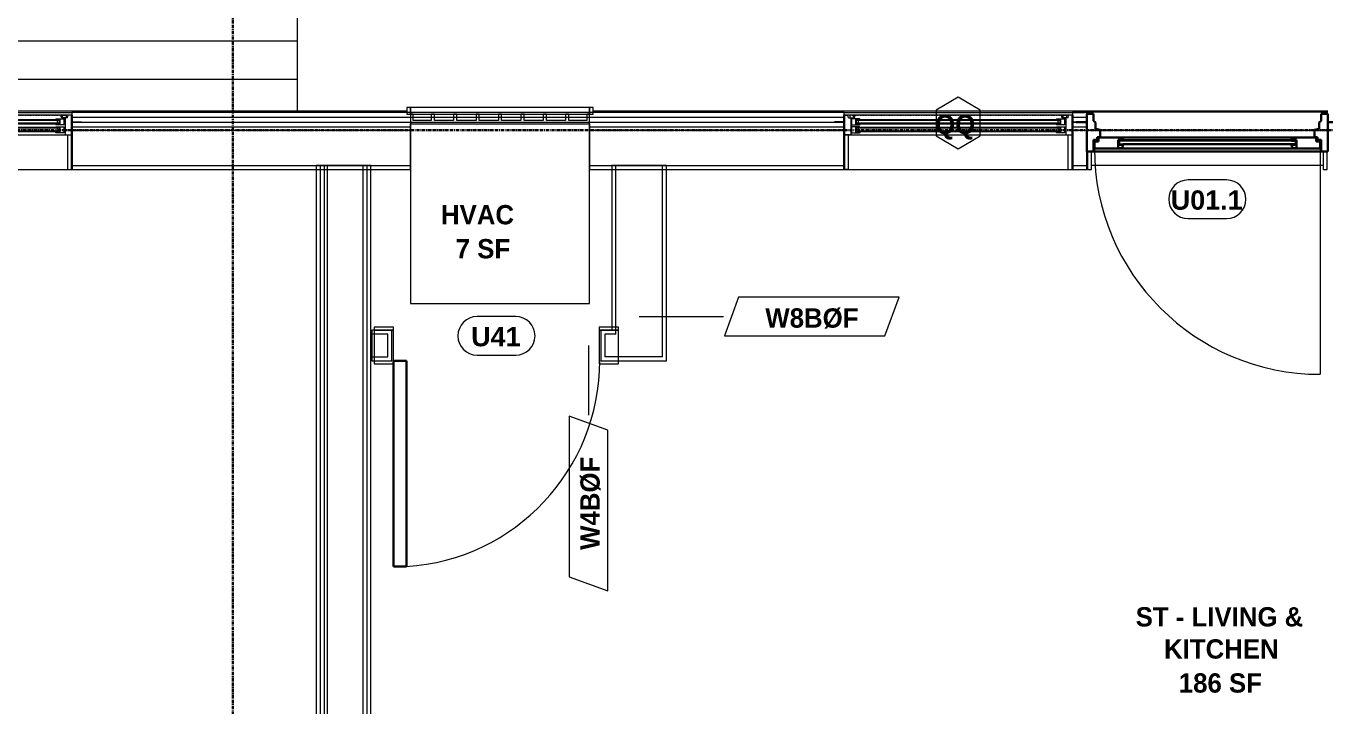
# Model space of a CAD drawing. Header units: inches. Extents: x -4058 to -1781, y 9814 to 12264.
# Drawn here: x -3186.5 to -2984.4, y 11997.6 to 12103.4 of the extents above; entities that cross this region are included whole.
import ezdxf

# ---------------------------------------------------------------- set-up
doc = ezdxf.new("R2010")
doc.units = ezdxf.units.IN
doc.header["$MEASUREMENT"] = 0
doc.linetypes.add('Dash', pattern=[0.25, 0.125, -0.125])
doc.linetypes.add('Grid Line 1_2_', pattern=[0.875, 0.5, -0.125, 0.125, -0.125])
for name, color, linetype, lineweight in [('0-1', 7, 'Continuous', 5), ('0-2', 7, 'Continuous', 9), ('A-AREA-IDEN', 2, 'Continuous', 9), ('A-DETL-GENF-HDLN-1', 7, 'Dash', 9), ('A-DETL-GENF-HDLN-2', 1, 'Continuous', 18), ('A-DOOR-1', 7, 'Continuous', 9), ('A-DOOR-2', 10, 'Continuous', 30), ('A-DOOR-3', 31, 'Continuous', 9), ('A-DOOR-4', 31, 'Continuous', 30), ('A-DOOR-FRAM-1', 7, 'Continuous', 9), ('A-DOOR-FRAM-2', 10, 'Continuous', 30), ('A-DOOR-GLAZ-1', 7, 'Continuous', 9), ('A-DOOR-IDEN', 31, 'Continuous', 9), ('A-FLOR-1', 7, 'Continuous', 9), ('A-FLOR-2', 192, 'Continuous', 9), ('A-GENM-1', 7, 'Continuous', 9), ('A-GLAZ', 151, 'Continuous', 18), ('A-GLAZ-1', 10, 'Continuous', 30), ('A-GLAZ-2', 7, 'Continuous', 9), ('A-GLAZ-IDEN', 152, 'Continuous', 9), ('A-WALL', 113, 'Continuous', 18), ('A-WALL-1', 7, 'Continuous', 9), ('A-WALL-2', 250, 'Continuous', 18), ('A-WALL-3', 113, 'Continuous', 9), ('A-WALL-IDEN', 211, 'Continuous', 9), ('I-WALL-1', 7, 'Continuous', 9), ('I-WALL-2', 2, 'Continuous', 9), ('S-FNDN-1', 7, 'Continuous', 9), ('S-GRID-1', 1, 'Grid Line 1_2_', 30)]:
    doc.layers.add(name, color=color, linetype=linetype, lineweight=lineweight)
doc.styles.add('Arial_B', font='arialbd.ttf', dxfattribs={"height": 3})
doc.styles.add('Century Gothic_B_1', font='GOTHICB.TTF', dxfattribs={"height": 3})

# ---------------------------------------------------------------- blocks, each defined once
blk = doc.blocks.new('Window-Double_Hung-Marvin-Essential - 1-WIDE _TEMP ALL_ ESDH3066-3454274-UNIT PLANS - 1ST FLOOR')
at = {"layer": 'A-DETL-GENF-HDLN-1'}
blk.add_line((16.1, 3.97), (-16.5, 3.97), dxfattribs=at)
at = {"layer": 'A-DETL-GENF-HDLN-2'}
for p, q in [((-19.25, 2.98), (-19.25, 2.94)), ((-17.75, 2.98), (-19.25, 2.98)), ((-19.25, 2.94), (-17.9, 2.94)), ((-17.9, 2.94), (-17.9, 2.83)), ((-17.9, 2.83), (-17.75, 2.83)), ((-17.75, 4.03), (-17.16, 4.03)), ((-17.75, 4.03), (-17.75, 0.94)), ((-17.08, 3.62), (-17.16, 4.03)), ((-17.08, 3.62), (-16.19, 3.62)), ((-16.85, 4), (-16.85, 3.62)), ((-16.3, 4), (-16.85, 4)), ((-16.38, 3.52), (-16.72, 3.52)), ((-16.72, 3.52), (-16.72, 0.94)), ((-15.34, 3.44), (-16.56, 3.44)), ((-16.56, 2.5), (-16.56, 3.44)), ((-16.56, 2.5), (-15.34, 2.5)), ((-15.34, 2.22), (-16.56, 2.22)), ((-16.56, 1.28), (-16.56, 2.22)), ((-16.38, 3.62), (-16.38, 3.52)), ((-16.3, 3.76), (-16.3, 4)), ((-16.18, 3.76), (-16.3, 3.76)), ((-16.19, 3.72), (-16.1, 3.72)), ((-16.19, 3.62), (-16.19, 3.72)), ((-16.18, 3.97), (-16.1, 3.97)), ((-16.18, 3.97), (-16.18, 3.76)), ((-16.1, 3.72), (-16.1, 3.97)), ((-15.94, 2.62), (-15.94, 3.34)), ((-15.94, 3.34), (-15.28, 3.34)), ((-15.28, 2.62), (-15.94, 2.62)), ((-15.94, 1.4), (-15.94, 2.12)), ((-15.94, 2.12), (-15.28, 2.12)), ((-15.84, 2.63), (-15.84, 3.32)), ((-15.84, 1.41), (-15.84, 2.1)), ((-15.54, 2.76), (-15.54, 3.2)), ((-15.34, 3.44), (-15.28, 3.38)), ((-15.34, 2.5), (-15.28, 2.56)), ((-15.34, 2.22), (-15.28, 2.16)), ((-15.28, 3.34), (-15.28, 3.38)), ((-15.28, 2.56), (-15.28, 2.62)), ((-15.28, 2.12), (-15.28, 2.16)), ((15.34, 3.44), (15.28, 3.38)), ((15.28, 3.34), (15.28, 3.38)), ((15.94, 3.34), (15.28, 3.34)), ((15.28, 2.56), (15.28, 2.62)), ((15.28, 2.62), (15.94, 2.62)), ((15.34, 2.5), (15.28, 2.56)), ((15.34, 2.22), (15.28, 2.16)), ((15.28, 2.12), (15.28, 2.16)), ((15.94, 2.12), (15.28, 2.12)), ((15.34, 3.44), (16.56, 3.44)), ((16.56, 2.5), (15.34, 2.5)), ((15.34, 2.22), (16.56, 2.22)), ((15.54, 2.76), (15.54, 3.2)), ((15.84, 2.63), (15.84, 3.32)), ((15.84, 1.41), (15.84, 2.1)), ((15.94, 2.62), (15.94, 3.34)), ((15.94, 1.4), (15.94, 2.12)), ((16.18, 3.97), (16.1, 3.97)), ((16.1, 3.72), (16.1, 3.97)), ((16.19, 3.72), (16.1, 3.72)), ((16.18, 3.97), (16.18, 3.76)), ((16.18, 3.76), (16.3, 3.76)), ((16.19, 3.62), (16.19, 3.72)), ((17.08, 3.62), (16.19, 3.62)), ((16.3, 3.76), (16.3, 4)), ((16.3, 4), (16.85, 4)), ((16.38, 3.62), (16.38, 3.52)), ((16.38, 3.52), (16.72, 3.52)), ((16.56, 2.5), (16.56, 3.44)), ((16.56, 1.28), (16.56, 2.22)), ((16.72, 3.52), (16.72, 0.94)), ((16.85, 4), (16.85, 3.62)), ((17.08, 3.62), (17.16, 4.03)), ((17.75, 4.03), (17.16, 4.03)), ((17.75, 4.03), (17.75, 0.94)), ((17.75, 2.98), (19.25, 2.98)), ((17.9, 2.83), (17.75, 2.83)), ((17.9, 2.94), (17.9, 2.83)), ((19.25, 2.94), (17.9, 2.94)), ((19.25, 2.98), (19.25, 2.94)), ((-16.72, 0.94), (-17.75, 0.94)), ((-17.13, 0.91), (-17.13, -4.44)), ((-16.56, 1.28), (-15.34, 1.28)), ((-15.28, 1.4), (-15.94, 1.4)), ((-15.54, 1.54), (-15.54, 1.98)), ((-15.34, 1.28), (-15.28, 1.34)), ((-15.28, 1.34), (-15.28, 1.4)), ((15.28, 1.34), (15.28, 1.4)), ((15.28, 1.4), (15.94, 1.4)), ((15.34, 1.28), (15.28, 1.34)), ((16.56, 1.28), (15.34, 1.28)), ((15.54, 1.54), (15.54, 1.98)), ((16.72, 0.94), (17.75, 0.94)), ((17.12, -4.44), (17.12, 0.91)), ((-17.13, -4.44), (-17.75, -4.44)), ((17.12, -4.44), (17.75, -4.44))]:
    blk.add_line(p, q, dxfattribs=at)
at = {"layer": 'A-GLAZ'}
for p, q in [((15.84, 3.32), (-15.84, 3.32)), ((15.84, 3.2), (-15.84, 3.2)), ((15.84, 2.76), (-15.84, 2.76)), ((15.84, 2.63), (-15.84, 2.63)), ((15.84, 2.1), (-15.84, 2.1)), ((15.84, 1.98), (-15.84, 1.98)), ((15.84, 1.54), (-15.84, 1.54)), ((15.84, 1.41), (-15.84, 1.41))]:
    blk.add_line(p, q, dxfattribs=at)
at = {"layer": 'A-GLAZ-1'}
for p, q in [((-17.75, 4.03), (-17.75, 0.94)), ((17.75, 0.94), (17.75, 4.03)), ((-17.75, 0.91), (-17.75, -4.44)), ((17.75, -4.44), (17.75, 0.91))]:
    blk.add_line(p, q, dxfattribs=at)
at = {"layer": 'A-GLAZ-2'}
for p, q in [((19.62, 4.5), (17.75, 4.5)), ((17.75, 4.5), (17.75, 4.44)), ((17.75, 4.44), (19.62, 4.44)), ((19.62, 4.44), (19.62, 4.5)), ((17.75, 4.03), (-17.75, 4.03)), ((-17.75, 0.94), (17.75, 0.94)), ((-17.75, -4.44), (17.75, -4.44))]:
    blk.add_line(p, q, dxfattribs=at)
blk = doc.blocks.new('Basic Wall _ 3_ XPS - ___-2578962-UNIT PLANS - 1ST FLOOR')
at = {"layer": 'S-FNDN-1'}
for p, q in [((-3631.32, 12101.1), (-3144.32, 12101.1)), ((-3449.44, 12095.13), (-3144.32, 12095.13))]:
    blk.add_line(p, q, dxfattribs=at)
blk = doc.blocks.new('V-Series_EWC4_SPVU_RFA_2015 - 1ST FLOOR-2484708-UNIT PLANS - 1ST FLOOR')
at = {"layer": 'A-GENM-1'}
for p, q in [((-3126.69, 12090.69), (-3127.25, 12090.69)), ((-3127.25, 12090.69), (-3127.25, 12089.69)), ((-3127.25, 12089.69), (-3126.69, 12089.69)), ((-3098.81, 12090.69), (-3126.69, 12090.69)), ((-3126.69, 12090.69), (-3126.69, 12089.69)), ((-3126.69, 12089.69), (-3126.69, 12090.69)), ((-3126.69, 12089.69), (-3098.81, 12089.69)), ((-3126.69, 12089.69), (-3126.69, 12060.25)), ((-3126.25, 12089.69), (-3126.69, 12089.69)), ((-3126.25, 12088.69), (-3126.25, 12089.69)), ((-3122.95, 12089.69), (-3123.45, 12089.69)), ((-3123.45, 12089.69), (-3123.45, 12088.69)), ((-3122.95, 12088.69), (-3122.95, 12089.69)), ((-3119.47, 12089.69), (-3119.97, 12089.69)), ((-3119.97, 12089.69), (-3119.97, 12088.69)), ((-3119.47, 12088.69), (-3119.47, 12089.69)), ((-3115.98, 12089.69), (-3116.48, 12089.69)), ((-3116.48, 12089.69), (-3116.48, 12088.69)), ((-3115.98, 12088.69), (-3115.98, 12089.69)), ((-3112.5, 12089.69), (-3113, 12089.69)), ((-3113, 12089.69), (-3113, 12088.69)), ((-3112.5, 12088.69), (-3112.5, 12089.69)), ((-3109.01, 12089.69), (-3109.51, 12089.69)), ((-3109.51, 12089.69), (-3109.51, 12088.69)), ((-3109.01, 12088.69), (-3109.01, 12089.69)), ((-3105.53, 12089.69), (-3106.03, 12089.69)), ((-3106.03, 12089.69), (-3106.03, 12088.69)), ((-3105.53, 12088.69), (-3105.53, 12089.69)), ((-3102.05, 12089.69), (-3102.55, 12089.69)), ((-3102.55, 12089.69), (-3102.55, 12088.69)), ((-3102.05, 12088.69), (-3102.05, 12089.69)), ((-3098.81, 12089.69), (-3099.25, 12089.69)), ((-3099.25, 12089.69), (-3099.25, 12088.69)), ((-3098.81, 12089.69), (-3098.81, 12090.69)), ((-3098.25, 12090.69), (-3098.81, 12090.69)), ((-3098.81, 12090.69), (-3098.81, 12089.69)), ((-3098.81, 12089.69), (-3098.25, 12089.69)), ((-3098.81, 12060.25), (-3098.81, 12089.69)), ((-3098.25, 12089.69), (-3098.25, 12090.69)), ((-3123.45, 12088.69), (-3126.25, 12088.69)), ((-3119.97, 12088.69), (-3122.95, 12088.69)), ((-3116.48, 12088.69), (-3119.47, 12088.69)), ((-3113, 12088.69), (-3115.98, 12088.69)), ((-3109.51, 12088.69), (-3112.5, 12088.69)), ((-3106.03, 12088.69), (-3109.01, 12088.69)), ((-3102.55, 12088.69), (-3105.53, 12088.69)), ((-3099.25, 12088.69), (-3102.05, 12088.69)), ((-3126.69, 12060.25), (-3098.81, 12060.25))]:
    blk.add_line(p, q, dxfattribs=at)
blk = doc.blocks.new('Bayer Built Door - VISTAGRANDE FLUSH _LH_ - 37-1_2__ x 81-3_4__ - 1ST FLOOR-V3-UNIT PLANS - 1ST FLOOR')
at = {"layer": 'A-DOOR-1'}
blk.add_line((17.56, -1.16), (17.56, -36.28), dxfattribs=at)
blk.add_arc((17.56, -1.16), 35.13, 180, 270, dxfattribs=at)
at = {"layer": 'A-DOOR-2'}
for p, q in [((-16.95, 0.56), (-16.95, -0.08)), ((-16.95, 0.56), (-13.13, 0.56)), ((-13.87, 0.16), (-13.13, 0.16)), ((-13.87, -1.16), (-13.87, 0.16)), ((-13.13, 0.25), (-13.16, 0.56)), ((13.12, 0.56), (-13.13, 0.56)), ((-13.13, 0.16), (-13.13, 0.25)), ((13.12, 0.25), (13.16, 0.56)), ((13.12, 0.16), (13.12, 0.25)), ((13.87, 0.16), (13.12, 0.16)), ((16.95, 0.56), (13.12, 0.56)), ((13.87, -1.16), (13.87, 0.16)), ((16.95, 0.56), (16.95, -0.08)), ((-16.95, -0.08), (-17.56, -0.09)), ((-17.56, -0.09), (-17.56, -1.16)), ((-17.56, -1.16), (-13.13, -1.16)), ((-13.13, -0.59), (-13.87, -0.59)), ((-13.87, -1.09), (-13.36, -1.09)), ((-13.87, -1.16), (-13.87, -1.09)), ((-13.36, -1.09), (-13.16, -0.84)), ((-13.16, -0.84), (-13.13, -0.66)), ((13.12, -1.16), (-13.13, -1.16)), ((-13.13, -0.66), (-13.13, -0.59)), ((13.12, -0.59), (13.87, -0.59)), ((13.12, -0.66), (13.12, -0.59)), ((13.16, -0.84), (13.12, -0.66)), ((17.56, -1.16), (13.12, -1.16)), ((13.36, -1.09), (13.16, -0.84)), ((13.87, -1.09), (13.36, -1.09)), ((13.87, -1.16), (13.87, -1.09)), ((16.95, -0.08), (17.56, -0.09)), ((17.56, -0.09), (17.56, -1.16))]:
    blk.add_line(p, q, dxfattribs=at)
at = {"layer": 'A-DOOR-FRAM-1'}
for p, q in [((-18, -1.63), (-18.63, -1.63)), ((-18.63, -1.63), (-18.63, -4.44)), ((-18, -4.44), (-18, -1.63)), ((18.62, -1.63), (18, -1.63)), ((18, -1.63), (18, -4.44)), ((18.62, -4.44), (18.62, -1.63)), ((-18.63, -4.44), (-18, -4.44)), ((18, -4.44), (18.62, -4.44))]:
    blk.add_line(p, q, dxfattribs=at)
at = {"layer": 'A-DOOR-FRAM-2'}
for p, q in [((18.75, 4.59), (-18.75, 4.59)), ((-18.75, 4.25), (-18.75, -1.63)), ((-18.75, 4.25), (-17.72, 4.25)), ((-17.72, 3.13), (-17.72, 4.25)), ((17.72, 3.13), (17.72, 4.25)), ((18.75, 4.25), (17.72, 4.25)), ((18.75, 4.25), (18.75, -1.63)), ((-20.38, 2.94), (-18.75, 2.94)), ((-17.38, 2.89), (-17.72, 3.13)), ((-17.38, 1.89), (-17.38, 2.89)), ((17.38, 2.89), (17.72, 3.13)), ((17.38, 1.89), (17.38, 2.89)), ((20.37, 2.94), (18.75, 2.94)), ((-17.72, 0.16), (-17.14, 0.16)), ((-17.72, -1.63), (-17.72, 0.16)), ((-16.69, 1.73), (-17.38, 1.89)), ((-17.14, 0.16), (-17.14, 0.59)), ((-17.14, 0.59), (-16.69, 0.59)), ((-16.69, 0.59), (-16.69, 1.73)), ((16.69, 1.73), (17.38, 1.89)), ((16.69, 0.59), (16.69, 1.73)), ((17.14, 0.59), (16.69, 0.59)), ((17.14, 0.16), (17.14, 0.59)), ((17.72, 0.16), (17.14, 0.16)), ((17.72, -1.63), (17.72, 0.16)), ((-18.75, -1.63), (-18.63, -1.63)), ((-18.37, -1.63), (-18.75, -1.63)), ((-18.75, -1.63), (-17.72, -1.63)), ((-18, -1.63), (18, -1.63)), ((18.75, -1.63), (17.72, -1.63)), ((18.62, -1.63), (18.75, -1.63))]:
    blk.add_line(p, q, dxfattribs=at)
at = {"layer": 'A-DOOR-GLAZ-1'}
for p, q in [((13.12, 0.16), (-13.13, 0.16)), ((-13.13, 0), (-13.87, 0)), ((-13.87, -0.44), (-13.13, -0.44)), ((-13.66, 0), (-13.66, -0.44)), ((13.12, 0), (-13.13, 0)), ((13.12, -0.44), (-13.13, -0.44)), ((13.12, -0.59), (-13.13, -0.59)), ((13.12, 0), (13.87, 0)), ((13.87, -0.44), (13.12, -0.44)), ((13.66, 0), (13.66, -0.44))]:
    blk.add_line(p, q, dxfattribs=at)
blk = doc.blocks.new('Window-Double_Hung-Marvin-Essential - 3-WIDE _TEMP ALL LOW_ ESDH3066-3454279-UNIT PLANS - 1ST FLOOR')
at = {"layer": 'A-DETL-GENF-HDLN-1'}
blk.add_line((16.1, 3.97), (-16.5, 3.97), dxfattribs=at)
at = {"layer": 'A-DETL-GENF-HDLN-2'}
for p, q in [((-19.25, 2.98), (-19.25, 2.94)), ((-17.75, 2.98), (-19.25, 2.98)), ((-19.25, 2.94), (-17.9, 2.94)), ((-17.9, 2.94), (-17.9, 2.83)), ((-17.9, 2.83), (-17.75, 2.83)), ((-17.75, 4.03), (-17.16, 4.03)), ((-17.75, 4.03), (-17.75, 0.94)), ((-17.08, 3.62), (-17.16, 4.03)), ((-17.08, 3.62), (-16.19, 3.62)), ((-16.85, 4), (-16.85, 3.62)), ((-16.3, 4), (-16.85, 4)), ((-16.38, 3.52), (-16.72, 3.52)), ((-16.72, 3.52), (-16.72, 0.94)), ((-15.34, 3.44), (-16.56, 3.44)), ((-16.56, 2.5), (-16.56, 3.44)), ((-16.56, 2.5), (-15.34, 2.5)), ((-15.34, 2.22), (-16.56, 2.22)), ((-16.56, 1.28), (-16.56, 2.22)), ((-16.38, 3.62), (-16.38, 3.52)), ((-16.3, 3.76), (-16.3, 4)), ((-16.18, 3.76), (-16.3, 3.76)), ((-16.19, 3.72), (-16.1, 3.72)), ((-16.19, 3.62), (-16.19, 3.72)), ((-16.18, 3.97), (-16.1, 3.97)), ((-16.18, 3.97), (-16.18, 3.76)), ((-16.1, 3.72), (-16.1, 3.97)), ((-15.94, 2.62), (-15.94, 3.34)), ((-15.94, 3.34), (-15.28, 3.34)), ((-15.28, 2.62), (-15.94, 2.62)), ((-15.94, 1.4), (-15.94, 2.12)), ((-15.94, 2.12), (-15.28, 2.12)), ((-15.84, 2.63), (-15.84, 3.32)), ((-15.84, 1.41), (-15.84, 2.1)), ((-15.54, 2.76), (-15.54, 3.2)), ((-15.34, 3.44), (-15.28, 3.38)), ((-15.34, 2.5), (-15.28, 2.56)), ((-15.34, 2.22), (-15.28, 2.16)), ((-15.28, 3.34), (-15.28, 3.38)), ((-15.28, 2.56), (-15.28, 2.62)), ((-15.28, 2.12), (-15.28, 2.16)), ((15.34, 3.44), (15.28, 3.38)), ((15.28, 3.34), (15.28, 3.38)), ((15.94, 3.34), (15.28, 3.34)), ((15.28, 2.56), (15.28, 2.62)), ((15.28, 2.62), (15.94, 2.62)), ((15.34, 2.5), (15.28, 2.56)), ((15.34, 2.22), (15.28, 2.16)), ((15.28, 2.12), (15.28, 2.16)), ((15.94, 2.12), (15.28, 2.12)), ((15.34, 3.44), (16.56, 3.44)), ((16.56, 2.5), (15.34, 2.5)), ((15.34, 2.22), (16.56, 2.22)), ((15.54, 2.76), (15.54, 3.2)), ((15.84, 2.63), (15.84, 3.32)), ((15.84, 1.41), (15.84, 2.1)), ((15.94, 2.62), (15.94, 3.34)), ((15.94, 1.4), (15.94, 2.12)), ((16.18, 3.97), (16.1, 3.97)), ((16.1, 3.72), (16.1, 3.97)), ((16.19, 3.72), (16.1, 3.72)), ((16.18, 3.97), (16.18, 3.76)), ((16.18, 3.76), (16.3, 3.76)), ((16.19, 3.62), (16.19, 3.72)), ((17.08, 3.62), (16.19, 3.62)), ((16.3, 3.76), (16.3, 4)), ((16.3, 4), (16.85, 4)), ((16.38, 3.62), (16.38, 3.52)), ((16.38, 3.52), (16.72, 3.52)), ((16.56, 2.5), (16.56, 3.44)), ((16.56, 1.28), (16.56, 2.22)), ((16.72, 3.52), (16.72, 0.94)), ((16.85, 4), (16.85, 3.62)), ((17.08, 3.62), (17.16, 4.03)), ((17.75, 4.03), (17.16, 4.03)), ((17.75, 4.03), (17.75, 0.94)), ((17.75, 2.98), (19.25, 2.98)), ((17.9, 2.83), (17.75, 2.83)), ((17.9, 2.94), (17.9, 2.83)), ((19.25, 2.94), (17.9, 2.94)), ((19.25, 2.98), (19.25, 2.94)), ((-16.72, 0.94), (-17.75, 0.94)), ((-17.13, 0.91), (-17.13, -4.44)), ((-16.56, 1.28), (-15.34, 1.28)), ((-15.28, 1.4), (-15.94, 1.4)), ((-15.54, 1.54), (-15.54, 1.98)), ((-15.34, 1.28), (-15.28, 1.34)), ((-15.28, 1.34), (-15.28, 1.4)), ((15.28, 1.34), (15.28, 1.4)), ((15.28, 1.4), (15.94, 1.4)), ((15.34, 1.28), (15.28, 1.34)), ((16.56, 1.28), (15.34, 1.28)), ((15.54, 1.54), (15.54, 1.98)), ((16.72, 0.94), (17.75, 0.94)), ((17.12, -4.44), (17.12, 0.91)), ((-17.13, -4.44), (-17.75, -4.44)), ((17.12, -4.44), (17.75, -4.44))]:
    blk.add_line(p, q, dxfattribs=at)
at = {"layer": 'A-GLAZ'}
for p, q in [((15.84, 3.32), (-15.84, 3.32)), ((15.84, 3.2), (-15.84, 3.2)), ((15.84, 2.76), (-15.84, 2.76)), ((15.84, 2.63), (-15.84, 2.63)), ((15.84, 2.1), (-15.84, 2.1)), ((15.84, 1.98), (-15.84, 1.98)), ((15.84, 1.54), (-15.84, 1.54)), ((15.84, 1.41), (-15.84, 1.41))]:
    blk.add_line(p, q, dxfattribs=at)
at = {"layer": 'A-GLAZ-1'}
for p, q in [((-17.75, 4.03), (-17.75, 0.94)), ((17.75, 0.94), (17.75, 4.03)), ((-17.75, 0.91), (-17.75, -4.44)), ((17.75, -4.44), (17.75, 0.91))]:
    blk.add_line(p, q, dxfattribs=at)
at = {"layer": 'A-GLAZ-2'}
for p, q in [((17.75, 4.03), (-17.75, 4.03)), ((-17.75, 0.94), (17.75, 0.94)), ((-17.75, -4.44), (17.75, -4.44))]:
    blk.add_line(p, q, dxfattribs=at)
blk = doc.blocks.new('CTR - 1st Phase - Shell_rvt-1-UNIT PLANS - 1ST FLOOR')
at = {"layer": 'A-FLOR-1'}
for p, q in [((-3144.32, 12159.19), (-3144.32, 12090.19)), ((-3021.47, 12087.19), (-2983.97, 12087.19))]:
    blk.add_line(p, q, dxfattribs=at)
at = {"layer": 'A-WALL-1'}
for p, q in [((-3214.87, 12089.94), (-3179.37, 12089.94)), ((-3059.22, 12089.94), (-3179.37, 12089.94)), ((-3179.37, 12089.94), (-3179.37, 12089.53)), ((-3059.22, 12089.53), (-3059.22, 12089.94)), ((-3059.22, 12089.94), (-3023.72, 12089.94)), ((-3023.72, 12089.94), (-3023.72, 12089.53)), ((-3021.47, 12089.94), (-3021.85, 12089.94)), ((-3021.47, 12081.06), (-3021.47, 12089.94)), ((-3126.69, 12081.06), (-3126.69, 12088.19)), ((-3126.69, 12088.19), (-3098.81, 12088.19)), ((-3098.81, 12088.19), (-3098.81, 12081.06)), ((-3179.37, 12086.44), (-3179.37, 12086.41)), ((-3059.22, 12086.41), (-3059.22, 12086.44)), ((-3023.72, 12086.44), (-3023.72, 12086.41)), ((-3179.37, 12081.06), (-3126.69, 12081.06)), ((-3098.81, 12081.06), (-3059.22, 12081.06)), ((-3023.72, 12081.06), (-3021.47, 12081.06))]:
    blk.add_line(p, q, dxfattribs=at)
at = {"layer": 'A-WALL-2'}
for p, q in [((-3179.37, 12089.19), (-3059.22, 12089.19)), ((-3023.72, 12089.19), (-3021.47, 12089.19)), ((-3179.37, 12088.44), (-3059.22, 12088.44)), ((-3179.37, 12087.69), (-3126.69, 12087.69)), ((-3179.37, 12087.19), (-3126.69, 12087.19)), ((-3098.81, 12087.69), (-3059.22, 12087.69)), ((-3098.81, 12087.19), (-3059.22, 12087.19)), ((-3023.72, 12088.44), (-3021.47, 12088.44)), ((-3023.72, 12087.69), (-3021.47, 12087.69)), ((-3023.72, 12087.19), (-3021.47, 12087.19)), ((-3179.37, 12081.69), (-3126.69, 12081.69)), ((-3098.81, 12081.69), (-3059.22, 12081.69)), ((-3023.72, 12081.69), (-3021.47, 12081.69))]:
    blk.add_line(p, q, dxfattribs=at)
at = {"layer": 'S-FNDN-1'}
for p, q in [((-3308.77, 12090.19), (-3127.25, 12090.19)), ((-3098.25, 12090.19), (-3021.47, 12090.19)), ((-3021.47, 12089.94), (-3021.47, 12090.19))]:
    blk.add_line(p, q, dxfattribs=at)
at = {"layer": '0-2'}
for name, p in [('Basic Wall _ 3_ XPS - ___-2578962-UNIT PLANS - 1ST FLOOR', (0, 0)), ('Window-Double_Hung-Marvin-Essential - 3-WIDE _TEMP ALL LOW_ ESDH3066-3454279-UNIT PLANS - 1ST FLOOR', (-3197.12, 12085.5)), ('V-Series_EWC4_SPVU_RFA_2015 - 1ST FLOOR-2484708-UNIT PLANS - 1ST FLOOR', (0, 0)), ('Window-Double_Hung-Marvin-Essential - 1-WIDE _TEMP ALL_ ESDH3066-3454274-UNIT PLANS - 1ST FLOOR', (-3041.47, 12085.5)), ('Bayer Built Door - VISTAGRANDE FLUSH _LH_ - 37-1_2__ x 81-3_4__ - 1ST FLOOR-V3-UNIT PLANS - 1ST FLOOR', (-3002.72, 12085.5))]:
    blk.add_blockref(name, p, dxfattribs=at)
blk = doc.blocks.new('CTR - 1st Phase - Common Walls_rvt-1-UNIT PLANS - 1ST FLOOR')
at = {"layer": 'A-WALL-2'}
for p, q in [((-3140.75, 12081.69), (-3140.75, 11845.74)), ((-3140.12, 12081.69), (-3140.12, 11845.74)), ((-3139.62, 12081.69), (-3139.62, 11845.74)), ((-3134.12, 12081.69), (-3134.12, 11743.36)), ((-3133.5, 12081.69), (-3133.5, 11743.36))]:
    blk.add_line(p, q, dxfattribs=at)
at = {"layer": 'I-WALL-1'}
for p, q in [((-3132.87, 12081.69), (-3141.37, 12081.69)), ((-3141.37, 12081.69), (-3141.37, 11846.36)), ((-3132.87, 11743.36), (-3132.87, 12081.69))]:
    blk.add_line(p, q, dxfattribs=at)
blk = doc.blocks.new('CTR - 1st Phase - Structure_rvt-1-UNIT PLANS - 1ST FLOOR')
at = {"layer": 'S-GRID-1'}
for p, q in [((-3154.32, 9814.03), (-3154.32, 12247.5)), ((-1781.27, 12087.19), (-4041.78, 12087.19))]:
    blk.add_line(p, q, dxfattribs=at)
blk = doc.blocks.new('SWING - SINGLE - FLUSH - SWING - 32_ x 80_ - WITH ACOUSTICAL SEAL-4346071-UNIT PLANS - 1ST FLOOR')
at = {"layer": 'A-DOOR-3'}
for p, q in [((-16, 2.87), (-19, 2.87)), ((-19, 2.87), (-19, -2.38)), ((-16, -2.38), (-16, 2.87)), ((19, 2.87), (16, 2.87)), ((16, 2.87), (16, -2.38)), ((19, -2.38), (19, 2.87)), ((-19, -2.38), (-16, -2.38)), ((-16, -2.38), (-19, -2.38)), ((-19, -2.38), (-19, -2.88)), ((-19, -2.88), (-16, -2.88)), ((-16, -2.88), (-16, -2.38)), ((16, -2.38), (19, -2.38)), ((19, -2.38), (16, -2.38)), ((16, -2.38), (16, -2.88)), ((16, -2.88), (19, -2.88)), ((19, -2.88), (19, -2.38))]:
    blk.add_line(p, q, dxfattribs=at)
blk.add_arc((16, 2.37), 32.07, 93.5759, 180, dxfattribs=at)
at = {"layer": 'A-DOOR-4'}
for p, q in [((14, 2.37), (14, 34.38)), ((16, 34.38), (14, 34.38)), ((16, 2.37), (16, 34.38)), ((16, 2.37), (14, 2.37))]:
    blk.add_line(p, q, dxfattribs=at)
blk = doc.blocks.new('Wall Tag - Arch Wall-3956453-UNIT PLANS - 1ST FLOOR')
at = {"layer": 'A-WALL-IDEN'}
for p, q in [((-0.3561, 0.0937), (-0.4244, -0.0937)), ((0.4244, 0.0937), (-0.3561, 0.0937)), ((0.3561, -0.0937), (0.4244, 0.0937)), ((-0.4244, -0.0937), (0.3561, -0.0937))]:
    blk.add_line(p, q, dxfattribs=at)
blk = doc.blocks.new('Door Tag - Type Mark-2601225-UNIT PLANS - 1ST FLOOR')
at = {"layer": 'A-DOOR-IDEN'}
for p, q in [((0.09375, 0.09375), (-0.09375, 0.09375)), ((-0.09375, -0.09375), (0.09375, -0.09375))]:
    blk.add_line(p, q, dxfattribs=at)
for centre, start, end in [((-0.09375, 0), 90, 270), ((0.09375, 0), 270, 90)]:
    blk.add_arc(centre, 0.09375, start, end, dxfattribs=at)
blk = doc.blocks.new('Window Tag - ONE-4156801-UNIT PLANS - 1ST FLOOR')
at = {"layer": 'A-GLAZ-IDEN'}
for p, q in [((0, 0.125), (-0.1071, 0.0619)), ((0.107, 0.062), (0, 0.125)), ((-0.1071, 0.0619), (-0.1071, -0.0619)), ((0.107, -0.0624), (0.107, 0.062)), ((-0.1071, -0.0619), (0, -0.125)), ((0, -0.125), (0.107, -0.0624))]:
    blk.add_line(p, q, dxfattribs=at)

msp = doc.modelspace()

# ---------------------------------------------------------------- block references
at = {"layer": '0-1'}
msp.add_blockref('CTR - 1st Phase - Shell_rvt-1-UNIT PLANS - 1ST FLOOR', (0, 0), dxfattribs=at)

# ---------------------------------------------------------------- next in the draw order: linework, layer by layer
at = {"layer": 'A-FLOR-2'}
for p, q in [((-3021.35, 12081.69), (-3021.47, 12081.69)), ((-2984.72, 12081.69), (-3020.72, 12081.69))]:
    msp.add_line(p, q, dxfattribs=at)
at = {"layer": 'A-WALL'}
for p, q in [((-3094.75, 12055.44), (-3094.75, 12081.69)), ((-3087.5, 12051.94), (-3087.5, 12081.69)), ((-3130.19, 12055.44), (-3132.69, 12055.44)), ((-3130.19, 12051.94), (-3130.19, 12055.44)), ((-3094.75, 12055.44), (-3096.44, 12055.44)), ((-3096.44, 12055.44), (-3096.44, 12051.94)), ((-3132.69, 12051.94), (-3130.19, 12051.94)), ((-3087.5, 12051.94), (-3096.44, 12051.94))]:
    msp.add_line(p, q, dxfattribs=at)
at = {"layer": 'A-WALL-3'}
for p, q in [((-3129.56, 12056.07), (-3132.69, 12056.07)), ((-3132.69, 12056.07), (-3132.69, 12051.32)), ((-3129.56, 12051.32), (-3129.56, 12056.07)), ((-3095.37, 12056.07), (-3097.06, 12056.07)), ((-3097.06, 12056.07), (-3097.06, 12051.32)), ((-3132.69, 12051.32), (-3129.56, 12051.32)), ((-3097.06, 12051.32), (-3095.37, 12051.32))]:
    msp.add_line(p, q, dxfattribs=at)
at = {"layer": 'A-WALL-IDEN'}
for p, q in [((-3091.12, 12058.22), (-3078, 12058.22)), ((-3099, 12053.69), (-3099, 12042.85))]:
    msp.add_line(p, q, dxfattribs=at)
at = {"layer": 'I-WALL-2'}
for p, q in [((-3095.37, 12081.69), (-3095.37, 12056.07)), ((-3086.87, 12081.69), (-3095.37, 12081.69)), ((-3086.87, 12051.32), (-3086.87, 12081.69)), ((-3095.37, 12051.32), (-3086.87, 12051.32))]:
    msp.add_line(p, q, dxfattribs=at)

# ---------------------------------------------------------------- next in the draw order: block references
at = {"layer": '0-1'}
for name in ['CTR - 1st Phase - Structure_rvt-1-UNIT PLANS - 1ST FLOOR', 'CTR - 1st Phase - Common Walls_rvt-1-UNIT PLANS - 1ST FLOOR']:
    msp.add_blockref(name, (0, 0), dxfattribs=at)
at = {"layer": 'A-DOOR-3', "rotation": 180}
msp.add_blockref('SWING - SINGLE - FLUSH - SWING - 32_ x 80_ - WITH ACOUSTICAL SEAL-4346071-UNIT PLANS - 1ST FLOOR', (-3113.31, 12053.69), dxfattribs=at)
at = {"layer": 'A-DOOR-IDEN', "xscale": 31.99999999999999, "yscale": 31.99999999999999, "zscale": 31.99999999999999}
for p in [(-3002.72, 12076.44), (-3113.31, 12055.19)]:
    msp.add_blockref('Door Tag - Type Mark-2601225-UNIT PLANS - 1ST FLOOR', p, dxfattribs=at)
at = {"layer": 'A-GLAZ-IDEN', "xscale": 31.99999999999999, "yscale": 31.99999999999999, "zscale": 31.99999999999999}
msp.add_blockref('Window Tag - ONE-4156801-UNIT PLANS - 1ST FLOOR', (-3041.47, 12088.3), dxfattribs=at)
at = {"layer": 'A-WALL-IDEN', "xscale": 31.99999999999999, "yscale": 31.99999999999999, "zscale": 31.99999999999999}
msp.add_blockref('Wall Tag - Arch Wall-3956453-UNIT PLANS - 1ST FLOOR', (-3064.26, 12058.22), dxfattribs=at)
at = {"layer": 'A-WALL-IDEN', "xscale": 31.99999999999999, "yscale": 31.99999999999999, "zscale": 31.99999999999999, "rotation": 89.99999999999955}
msp.add_blockref('Wall Tag - Arch Wall-3956453-UNIT PLANS - 1ST FLOOR', (-3099, 12029.12), dxfattribs=at)

# ---------------------------------------------------------------- next in the draw order: texts
at = {"layer": 'A-AREA-IDEN', "char_height": 3, "attachment_point": 1, "style": 'Century Gothic_B_1'}
for s, insert, width in [('HVAC', (-3121.94, 12075.54), 15.049), ('7 SF', (-3119.65, 12070.25), 9.494), ('ST - LIVING &', (-3013.87, 12012.99), 31.613), ('KITCHEN', (-3009.45, 12007.99), 20.907), ('186 SF', (-3007.16, 12002.7), 15.352)]:
    msp.add_mtext(s, dxfattribs=dict(at, insert=insert, width=width))
at = {"layer": 'A-DOOR-IDEN', "char_height": 3, "attachment_point": 1, "style": 'Arial_B'}
for s, insert, width in [('U01.1', (-3008.41, 12077.82), 13.635), ('U41', (-3117.24, 12056.57), 9.393)]:
    msp.add_mtext(s, dxfattribs=dict(at, insert=insert, width=width))
at = {"layer": 'A-GLAZ-IDEN', "insert": (-3045.07, 12089.58), "char_height": 3, "width": 8.686, "attachment_point": 1, "style": 'Century Gothic_B_1'}
msp.add_mtext('QQ', dxfattribs=at)
at = {"layer": 'A-WALL-IDEN', "insert": (-3071.48, 12059.47), "char_height": 3, "width": 17.372, "attachment_point": 1, "style": 'Century Gothic_B_1'}
msp.add_mtext('W8BØF', dxfattribs=at)
at = {"layer": 'A-WALL-IDEN', "insert": (-3100.25, 12021.9), "char_height": 3, "width": 17.372, "attachment_point": 1, "rotation": 90, "style": 'Century Gothic_B_1'}
msp.add_mtext('W4BØF', dxfattribs=at)

doc.saveas('drawing.dxf')
